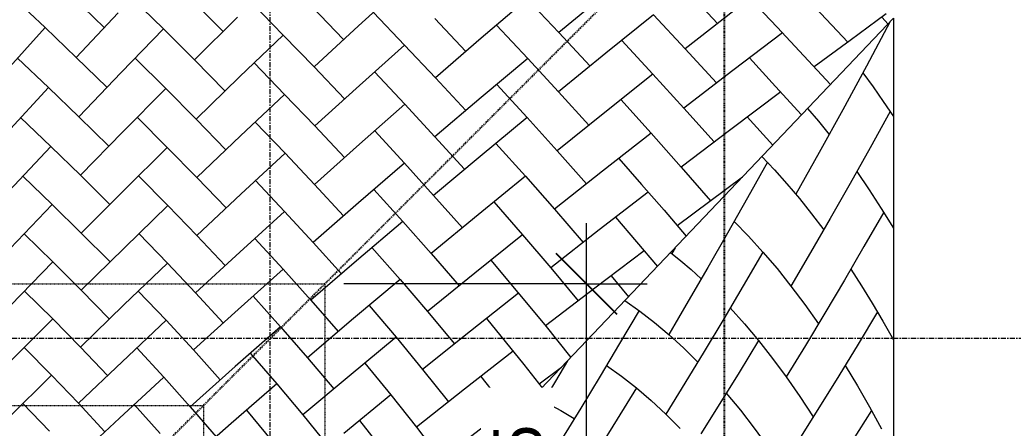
# Model space of a CAD drawing. Header units: millimetres. Extents: x -44657 to 28812, y -28146 to 16565.
# Drawn here: x -1128 to 1328, y 675 to 1683 of the extents above; entities that cross this region are included whole.
import ezdxf

# ---------------------------------------------------------------- set-up
doc = ezdxf.new("R2010")
doc.units = ezdxf.units.MM
for name, pattern in [('Dash 1_5mm', [3, 1.5, -1.5]), ('Detail Dash', [1.1, 0.55, -0.55]), ('Grid Line', [22.225, 12.7, -3.175, 3.175, -3.175])]:
    doc.linetypes.add(name, pattern=pattern)
for name, color, linetype, lineweight in [('A-ANNO-DIMS', 211, 'Continuous', 5), ('A-ANNO-DIMS-100', 211, 'Continuous', 5), ('A-DETL', 90, 'Continuous', 5), ('A-FLOR', 192, 'Continuous', 9), ('A-FLOR-PATT', 8, 'Continuous', 9), ('S-GRID', 1, 'Continuous', 5)]:
    doc.layers.add(name, color=color, linetype=linetype, lineweight=lineweight)
doc.styles.add('Arial_3', font='arial.ttf', dxfattribs={"width": 0.9, "height": 120})
doc.dimstyles.new('SVA_-_1_2mm_Arial', dxfattribs={"dimscale": 304.8, "dimtxt": 122.431128, "dimasz": 0.492126, "dimexe": 0.492126, "dimexo": 0.0625, "dimgap": 0.246063, "dimtad": 1, "dimdec": 0, "dimrnd": 5, "dimzin": 0, "dimdsep": 46, "dimtxsty": 'Arial_3', "dimblk1": 'OBLIQUE', "dimblk2": 'OBLIQUE', "dimsah": 1, "dimcen": 0.09, "dimdle": 0.492126, "dimazin": 0, "dimtfac": 1, "dimtdec": 4, "dimtix": 1, "dimtmove": 0, "dimatfit": 3, "dimfxl": 1.968504, "dimfxlon": 1, "dimtvp": 1, "dimtfill": 1, "dimtolj": 1, "dimtzin": 0, "dimarcsym": 2})

# ---------------------------------------------------------------- blocks, each defined once
blk = doc.blocks.new('FP_1-NEW PROPOSED GROUND STOREY PLAN _White Box_')
at = {"layer": 'A-FLOR-PATT', "color": 253, "lineweight": 5}
for p, q in [((-179.8, 1768.7), (-290.3, 1668.2)), ((321.2, 1748), (205.1, 1652.3)), ((518.3, 1758.6), (597.6, 1674.1)), ((-1142.1, 1737.8), (-1064.8, 1664.2)), ((-996.4, 1739.2), (-919.1, 1664.1)), ((-849.7, 1737.3), (-772.5, 1660.9)), ((-702.1, 1732.4), (-624.9, 1654.7)), ((-553.6, 1724.7), (-476.5, 1645.9)), ((127, 1735.3), (13, 1638)), ((127, 1735.3), (205.1, 1652.3)), ((678.1, 1736.4), (744.9, 1665.4)), ((-884.4, 1700.8), (-988.2, 1590.5)), ((-404.1, 1714.4), (-327, 1634.6)), ((-253.5, 1701.8), (-176.5, 1621)), ((439.2, 1695.7), (321.3, 1601)), ((439.2, 1695.7), (517.5, 1611.7)), ((637.8, 1705.3), (517.5, 1611.7)), ((839.7, 1713.4), (919.5, 1628.4)), ((1014.4, 1698), (925.1, 1632.5)), ((-589.3, 1689.7), (-696, 1584.5)), ((-101.9, 1687.1), (-24.8, 1605.5)), ((50.9, 1670.5), (128, 1588.2)), ((1003.2, 1689.8), (1018.9, 1673.1)), ((-1064.8, 1664.2), (-1167.1, 1550.8)), ((-1064.8, 1664.2), (-988.2, 1590.5)), ((-772.5, 1660.9), (-877.5, 1553)), ((-772.5, 1660.9), (-696, 1584.5)), ((-476.5, 1645.9), (-584.5, 1542.5)), ((-476.5, 1645.9), (-400.2, 1567.1)), ((-290.3, 1668.2), (-400.2, 1567.1)), ((205.1, 1652.3), (282.1, 1569.3)), ((757.7, 1651.6), (635.3, 1558.7)), ((744.9, 1665.4), (810.9, 1594.4)), ((-176.5, 1621), (-287.8, 1521.5)), ((-176.5, 1621), (-100.3, 1540.3)), ((13, 1638), (-100.3, 1540.3)), ((360.5, 1632.6), (437.7, 1549.1)), ((925.1, 1632.5), (836.3, 1567)), ((321.3, 1601), (204.1, 1505.8)), ((517.5, 1611.7), (594.8, 1527.7)), ((-1133, 1588.7), (-1057.1, 1516.5)), ((-988.2, 1590.5), (-912.4, 1516.8)), ((-842.6, 1589), (-766.8, 1513.8)), ((-696, 1584.5), (-620.4, 1507.9)), ((-548.6, 1577.1), (-473, 1499.3)), ((128, 1588.2), (13.1, 1491.7)), ((128, 1588.2), (204.1, 1505.8)), ((676, 1589.7), (740.9, 1519.2)), ((810.9, 1594.4), (876.4, 1523.4)), ((-877.5, 1553), (-982, 1444.1)), ((-400.2, 1567.1), (-324.8, 1488.1)), ((-250.8, 1554.7), (-175.5, 1474.8)), ((437.7, 1549.1), (318.7, 1454.9)), ((437.7, 1549.1), (513.9, 1465.5)), ((635.3, 1558.7), (513.9, 1465.5)), ((-584.5, 1542.5), (-691.9, 1438.4)), ((-100.3, 1540.3), (-25.1, 1459.4)), ((51.3, 1523.9), (126.4, 1442.2)), ((-1057.1, 1516.5), (-1160, 1404.7)), ((-1057.1, 1516.5), (-982, 1444.1)), ((-766.8, 1513.8), (-872.6, 1407.1)), ((-766.8, 1513.8), (-691.9, 1438.4)), ((-473, 1499.3), (-581.9, 1397)), ((-473, 1499.3), (-398.5, 1421.3)), ((-287.8, 1521.5), (-398.5, 1421.3)), ((204.1, 1505.8), (279.2, 1423.4)), ((753.5, 1505.4), (630, 1412.8)), ((740.9, 1519.2), (805.1, 1448.6)), ((-175.5, 1474.8), (-287.6, 1376.1)), ((-175.5, 1474.8), (-101.2, 1394.7)), ((13.1, 1491.7), (-101.2, 1394.7)), ((358.3, 1486.3), (433.4, 1403.2)), ((318.7, 1454.9), (200.5, 1360.3)), ((513.9, 1465.5), (589, 1381.9)), ((-1125.8, 1442.1), (-1051.3, 1371)), ((-982, 1444.1), (-907.7, 1371.4)), ((-837.4, 1442.8), (-763.2, 1368.5)), ((-691.9, 1438.4), (-618, 1362.7)), ((-545.7, 1431.1), (-471.9, 1354.1)), ((126.4, 1442.2), (10.5, 1346.3)), ((126.4, 1442.2), (200.5, 1360.3)), ((671, 1443.7), (733.8, 1373.7)), ((-872.6, 1407.1), (-977.7, 1299.6)), ((-398.5, 1421.3), (-324.9, 1343.1)), ((-250.3, 1409), (-176.9, 1329.7)), ((433.4, 1403.2), (313.3, 1309.6)), ((433.4, 1403.2), (507.4, 1320)), ((630, 1412.8), (507.4, 1320)), ((-581.9, 1397), (-690, 1293.9)), ((-287.6, 1376.1), (-399.1, 1276.8)), ((-101.2, 1394.7), (-27.9, 1314.3)), ((49.1, 1378.3), (122.2, 1297.1)), ((-1051.3, 1371), (-1154.9, 1260.6)), ((-1051.3, 1371), (-977.7, 1299.6)), ((-763.2, 1368.5), (-869.7, 1263.1)), ((-763.2, 1368.5), (-690, 1293.9)), ((-471.9, 1354.1), (-581.5, 1252.8)), ((-471.9, 1354.1), (-399.1, 1276.8)), ((200.5, 1360.3), (273.5, 1278.3)), ((-176.9, 1329.7), (-289.9, 1231.8)), ((-176.9, 1329.7), (-104.6, 1250)), ((10.5, 1346.3), (-104.6, 1250)), ((353.3, 1340.8), (409.5, 1277.1)), ((313.3, 1309.6), (194.1, 1215.5)), ((507.4, 1320), (580.3, 1236.7)), ((-1120.5, 1297.5), (-1047.5, 1227.4)), ((-977.7, 1299.6), (-905.1, 1227.7)), ((-834.3, 1298.3), (-761.8, 1224.8)), ((-690, 1293.9), (-617.9, 1218.9)), ((-545, 1286.7), (-473.1, 1210.3)), ((122.2, 1297.1), (5.3, 1201.9)), ((122.2, 1297.1), (194.1, 1215.5)), ((409.5, 1277.1), (465.1, 1213.2)), ((658.9, 1295.1), (497.9, 1175)), ((-869.7, 1263.1), (-975.6, 1156.8)), ((-581.5, 1252.8), (-690.4, 1150.9)), ((-399.1, 1276.8), (-327.5, 1199.1)), ((-252.3, 1264.5), (-180.9, 1185.6)), ((426.2, 1258), (305.1, 1164.8)), ((-289.9, 1231.8), (-402.3, 1133.4)), ((-104.6, 1250), (-33.4, 1170)), ((44.2, 1233.6), (115.1, 1152.7)), ((-1047.5, 1227.4), (-1151.8, 1118.4)), ((-1047.5, 1227.4), (-975.6, 1156.8)), ((-761.8, 1224.8), (-869, 1120.6)), ((-761.8, 1224.8), (-690.4, 1150.9)), ((-473.1, 1210.3), (-583.5, 1110)), ((-473.1, 1210.3), (-402.3, 1133.4)), ((194.1, 1215.5), (264.9, 1133.7)), ((465.1, 1213.2), (519.9, 1149.2)), ((-180.9, 1185.6), (-294.9, 1088.5)), ((-180.9, 1185.6), (-110.7, 1106.3)), ((5.3, 1201.9), (-110.7, 1106.3)), ((345.3, 1195.9), (397.3, 1135.2)), ((-1117.1, 1154.8), (-1045.8, 1085.5)), ((-975.6, 1156.8), (-904.6, 1085.6)), ((-833.4, 1155.4), (-762.7, 1082.5)), ((305.1, 1164.8), (184.8, 1071.3)), ((-690.4, 1150.9), (-620.1, 1076.4)), ((-546.7, 1143.5), (-476.8, 1067.5)), ((-402.3, 1133.4), (-332.7, 1056)), ((115.1, 1152.7), (-2.7, 1058.1)), ((115.1, 1152.7), (184.8, 1071.3)), ((397.3, 1135.2), (448.6, 1074.3)), ((-869, 1120.6), (-975.6, 1015.5)), ((-583.5, 1110), (-693.2, 1009)), ((-257, 1120.9), (-187.7, 1042.3)), ((-110.7, 1106.3), (-41.8, 1026.4)), ((415.9, 1113.3), (293.7, 1020.5)), ((-1045.8, 1085.5), (-1150.8, 977.8)), ((-1045.8, 1085.5), (-975.6, 1015.5)), ((-762.7, 1082.5), (-870.6, 979.4)), ((-762.7, 1082.5), (-693.2, 1009)), ((-294.9, 1088.5), (-408.1, 990.9)), ((36.5, 1089.6), (103.9, 1010.2)), ((-476.8, 1067.5), (-588, 968.1)), ((-476.8, 1067.5), (-408.1, 990.9)), ((-2.7, 1058.1), (-119.8, 963.1)), ((184.8, 1071.3), (253.1, 989.5)), ((-187.7, 1042.3), (-302.5, 945.9)), ((-187.7, 1042.3), (-119.8, 963.1)), ((334.3, 1051.4), (377.3, 999.5)), ((-1115.9, 1013.8), (-1046.3, 945)), ((-975.6, 1015.5), (-906.5, 944.8)), ((-834.7, 1013.8), (-766, 941.4)), ((-693.2, 1009), (-624.9, 934.9)), ((105.1, 1008.8), (-13.8, 914.7)), ((103.9, 1010.2), (170, 930.2)), ((293.7, 1020.5), (172.3, 927.4)), ((-551, 1001.3), (-483.1, 925.6)), ((-408.1, 990.9), (-340.6, 913.7)), ((-870.6, 979.4), (-977.9, 875.5)), ((-588, 968.1), (-698.5, 868.2)), ((-264.3, 978.1), (-197.3, 899.5)), ((-119.8, 963.1), (-53.2, 883.3)), ((-1046.3, 945), (-1152, 838.6)), ((-1046.3, 945), (-977.9, 875.5)), ((-766, 941.4), (-874.7, 839.3)), ((-766, 941.4), (-698.5, 868.2)), ((-302.5, 945.9), (-416.6, 849.1)), ((25.8, 946.1), (72.4, 889.3)), ((-483.1, 925.6), (-595.1, 827.1)), ((-483.1, 925.6), (-416.6, 849.1)), ((-13.8, 914.7), (-131.8, 820.3)), ((170, 930.2), (234.7, 849.7)), ((-197.3, 899.5), (-313.1, 803.9)), ((-197.3, 899.5), (-131.8, 820.3)), ((72.4, 889.3), (118.3, 832.3)), ((-1116.8, 874.2), (-1049.1, 805.8)), ((-977.9, 875.5), (-910.7, 805.2)), ((-838.5, 873.4), (-771.8, 801.2)), ((-698.5, 868.2), (-632.3, 794.1)), ((-557.9, 860), (-492.2, 784.3)), ((91.9, 865.2), (-27.9, 771.6)), ((-874.7, 839.3), (-982.7, 736.6)), ((-416.6, 849.1), (-351.5, 771.9)), ((-274.6, 835.8), (-210, 757.2)), ((-595.1, 827.1), (-706.5, 728.1)), ((-131.8, 820.3), (-67.7, 740.4)), ((118.3, 832.3), (163.4, 774.9)), ((211.3, 825.2), (156.6, 783.7)), ((-1049.1, 805.8), (-1155.4, 700.7)), ((-1049.1, 805.8), (-982.7, 736.6)), ((-771.8, 801.2), (-881.2, 700.2)), ((-771.8, 801.2), (-706.5, 728.1)), ((-313.1, 803.9), (-428, 707.8)), ((11.9, 802.9), (52.3, 751.6)), ((-492.2, 784.3), (-605.1, 686.7)), ((-492.2, 784.3), (-428, 707.8)), ((-27.9, 771.6), (-147, 677.8)), ((-210, 757.2), (-326.7, 662.2)), ((-210, 757.2), (-147, 677.8)), ((52.3, 751.6), (92.1, 700)), ((-1120.1, 735.8), (-1054.4, 667.7)), ((-982.7, 736.6), (-917.6, 666.4)), ((-844.8, 733.9), (-780.3, 661.7)), ((-706.5, 728.1), (-642.5, 654)), ((-567.5, 719.3), (-504.3, 643.5)), ((75.5, 721.8), (-45.5, 628.7)), ((-881.2, 700.2), (-990, 598.5)), ((-428, 707.8), (-365.4, 630.5)), ((-287.9, 693.9), (-231.1, 621.8)), ((-605.1, 686.7), (-717.2, 588.5)), ((-147, 677.8), (-85.6, 597.6))]:
    blk.add_line(p, q, dxfattribs=at)
blk = doc.blocks.new('FP_2-NEW PROPOSED GROUND STOREY PLAN _White Box_')
at = {"layer": 'A-FLOR-PATT', "color": 253, "lineweight": 5}
for p, q in [((1024.4, 1679.2), (965.5, 1569.1)), ((965.5, 1569.1), (907, 1461.4)), ((956.5, 1552.5), (981.9, 1517.9)), ((981.9, 1517.9), (1007.1, 1482.1)), ((1007.1, 1482.1), (1032.1, 1445.1)), ((820.1, 1464.6), (846.9, 1433.1)), ((907, 1461.4), (848.8, 1356)), ((1024, 1457.2), (974.4, 1367.5)), ((846.9, 1433.1), (873.4, 1400.3)), ((848.8, 1356), (791.1, 1252.8)), ((974.4, 1367.5), (925.1, 1279.5)), ((720.9, 1331.9), (671.5, 1243.5)), ((707.2, 1346.1), (738.3, 1313.3)), ((738.3, 1313.3), (769.1, 1278.8)), ((941.5, 1308.7), (972, 1264)), ((769.1, 1278.8), (799.6, 1242.5)), ((925.1, 1279.5), (876.1, 1193.2)), ((972, 1264), (1002.2, 1217.6)), ((671.5, 1243.5), (622.4, 1156.8)), ((799.6, 1242.5), (829.9, 1204.5)), ((829.9, 1204.5), (859.8, 1164.8)), ((1008.2, 1208.1), (959.4, 1123.4)), ((1002.2, 1217.6), (1032.1, 1169.3)), ((638.7, 1185.5), (674.3, 1148.9)), ((876.1, 1193.2), (827.3, 1108.6)), ((622.4, 1156.8), (573.6, 1071.7)), ((674.3, 1148.9), (709.5, 1110.1)), ((481.4, 1109), (506.9, 1088.3)), ((492.3, 1120.5), (484.4, 1106.6)), ((709.5, 1110.1), (661, 1026.6)), ((709.5, 1110.1), (744.4, 1069)), ((827.3, 1108.6), (778.8, 1025.7)), ((959.4, 1123.4), (910.9, 1040.4)), ((506.9, 1088.3), (532.2, 1066.6)), ((573.6, 1071.7), (525, 988.4)), ((532.2, 1066.6), (557.3, 1043.8)), ((744.4, 1069), (778.8, 1025.7)), ((927, 1067.9), (953.7, 1026.4)), ((910.9, 1040.4), (862.7, 959.1)), ((661, 1026.6), (612.7, 944.9)), ((778.8, 1025.7), (812.9, 980.1)), ((953.7, 1026.4), (980, 983.5)), ((368.5, 990.5), (405.3, 964.4)), ((525, 988.4), (476.7, 906.7)), ((980, 983.5), (1006.2, 939.2)), ((403.2, 966), (354.9, 883.8)), ((405.3, 964.4), (441.7, 936.2)), ((628.7, 971.9), (663.9, 932.7)), ((812.9, 980.1), (846.6, 932.4)), ((862.7, 959.1), (814.7, 879.4)), ((992.8, 962.1), (944.8, 882.4)), ((441.7, 936.2), (477.7, 905.8)), ((612.7, 944.9), (564.6, 864.8)), ((1006.2, 939.2), (1032.1, 893.4)), ((663.9, 932.7), (698.6, 891.2)), ((477.7, 905.8), (513.4, 873.3)), ((698.6, 891.2), (650.8, 812.7)), ((698.6, 891.2), (733, 847.4)), ((354.9, 883.8), (306.8, 803.4)), ((513.4, 873.3), (548.7, 838.5)), ((564.6, 864.8), (516.9, 786.4)), ((814.7, 879.4), (767, 801.5)), ((944.8, 882.4), (897.1, 804.3)), ((226.3, 841.1), (196.6, 791.1)), ((733, 847.4), (767, 801.5)), ((322.8, 830), (360.1, 803.3)), ((650.8, 812.7), (603.3, 735.9)), ((913, 830.2), (943.2, 779.9)), ((196.6, 791.1), (167, 741.7)), ((306.8, 803.4), (259, 724.6)), ((360.1, 803.3), (396.9, 774.4)), ((516.9, 786.4), (469.4, 709.8)), ((767, 801.5), (800.6, 753.3)), ((897.1, 804.3), (849.7, 728)), ((396.9, 774.4), (349.3, 697.2)), ((396.9, 774.4), (433.3, 743.2)), ((619.1, 761.3), (653.8, 719.4)), ((943.2, 779.9), (973.2, 727.7)), ((142.7, 753.4), (176.5, 736.9)), ((176.5, 736.9), (210, 718.7)), ((433.3, 743.2), (469.4, 709.8)), ((800.6, 753.3), (833.9, 702.9)), ((210, 718.7), (243.2, 698.7)), ((259, 724.6), (211.5, 647.5)), ((603.3, 735.9), (556.1, 660.8)), ((653.8, 719.4), (688.1, 675.3)), ((849.7, 728), (802.5, 653.3)), ((977.9, 719.1), (930.7, 644.4)), ((973.2, 727.7), (1002.8, 673.6)), ((349.3, 697.2), (302.1, 621.7)), ((469.4, 709.8), (505.1, 674.1)), ((688.1, 675.3), (722, 628.9))]:
    blk.add_line(p, q, dxfattribs=at)
blk = doc.blocks.new('DIMBLOCK15-NEW PROPOSED GROUND STOREY PLAN _White Box_')
at = {"layer": 'A-ANNO-DIMS-100'}
for p, q in [((273.7, -4.7), (273.7, 1181.3)), ((273.7, 1031.3), (-326.3, 1031.3)), ((273.7, 1031.3), (423.7, 1031.3)), ((273.7, -4.7), (-326.3, -4.7)), ((273.7, -4.7), (423.7, -4.7))]:
    blk.add_line(p, q, dxfattribs=at)
at = {"layer": 'A-ANNO-DIMS-100', "lineweight": 25}
for p, q in [((273.7, 1031.3), (198.7, 1106.3)), ((273.7, 1031.3), (348.7, 956.3)), ((273.7, -4.7), (198.7, 70.3)), ((273.7, -4.7), (348.7, -79.7))]:
    blk.add_line(p, q, dxfattribs=at)
at = {"layer": 'A-ANNO-DIMS-100', "color": 0, "insert": (42.9, 347.6), "char_height": 120, "width": 397.807, "attachment_point": 1, "rotation": 90, "line_spacing_factor": 0.941778, "style": 'Arial_3', "bg_fill": 3, "box_fill_scale": 1.25, "bg_fill_color": 256, "bg_fill_true_color": 13158600, "bg_fill_transparency": 0}
blk.add_mtext('1035', dxfattribs=at)
blk = doc.blocks.new('_Oblique')
at = {"color": 0, "linetype": 'ByBlock', "lineweight": -2}
blk.add_line((-0.5, -0.5), (0.5, 0.5), dxfattribs=at)

msp = doc.modelspace()

# ---------------------------------------------------------------- linework, layer by layer
at = {"layer": 'A-DETL', "linetype": 'Dash 1_5mm', "lineweight": 25}
for p, q in [((613.7, 2018.6), (613.7, -11198)), ((526.4, 1931.3), (-5989.4, -4584.5))]:
    msp.add_line(p, q, dxfattribs=at)
at = {"layer": 'A-DETL', "linetype": 'Detail Dash'}
for p, q in [((-5898.1, 1031.3), (-373.6, 1031.3)), ((-373.6, 1031.3), (-373.6, -10210.7)), ((-5898.1, 731.3), (-673.6, 731.3)), ((-673.6, 731.3), (-673.6, -9910.7))]:
    msp.add_line(p, q, dxfattribs=at)
at = {"layer": 'A-FLOR', "color": 254}
for p, q in [((-1148.2, -602.6), (1032.4, 1687.3)), ((1032.4, 1687.3), (1032.4, -1811.8))]:
    msp.add_line(p, q, dxfattribs=at)
at = {"layer": 'S-GRID', "linetype": 'Grid Line'}
for p, q in [((-508.6, -24859), (-508.6, 2838.3)), ((7444.6, 896.3), (-34973, 896.3))]:
    msp.add_line(p, q, dxfattribs=at)

# ---------------------------------------------------------------- block references
at = {"layer": 'A-FLOR', "color": 254}
for name in ['FP_1-NEW PROPOSED GROUND STOREY PLAN _White Box_', 'FP_2-NEW PROPOSED GROUND STOREY PLAN _White Box_']:
    msp.add_blockref(name, (0, 0), dxfattribs=at)

# ---------------------------------------------------------------- next in the draw order: dimensions: what is measured, and where the dimension line sits
at = {"layer": 'A-ANNO-DIMS'}
dim = msp.add_linear_dim(base=(273.7, 1031.3), p1=(-326.3, -4.7), p2=(-326.3, 1031.3), angle=90, dimstyle='SVA_-_1_2mm_Arial', override={"dimpost": '<>', "dimfxl": 1036}, dxfattribs=at)
dim.commit()
dim.dimension.update_dxf_attribs({"geometry": 'DIMBLOCK15-NEW PROPOSED GROUND STOREY PLAN _White Box_', "text_midpoint": (137.4, 513.3)})

doc.saveas('drawing.dxf')
